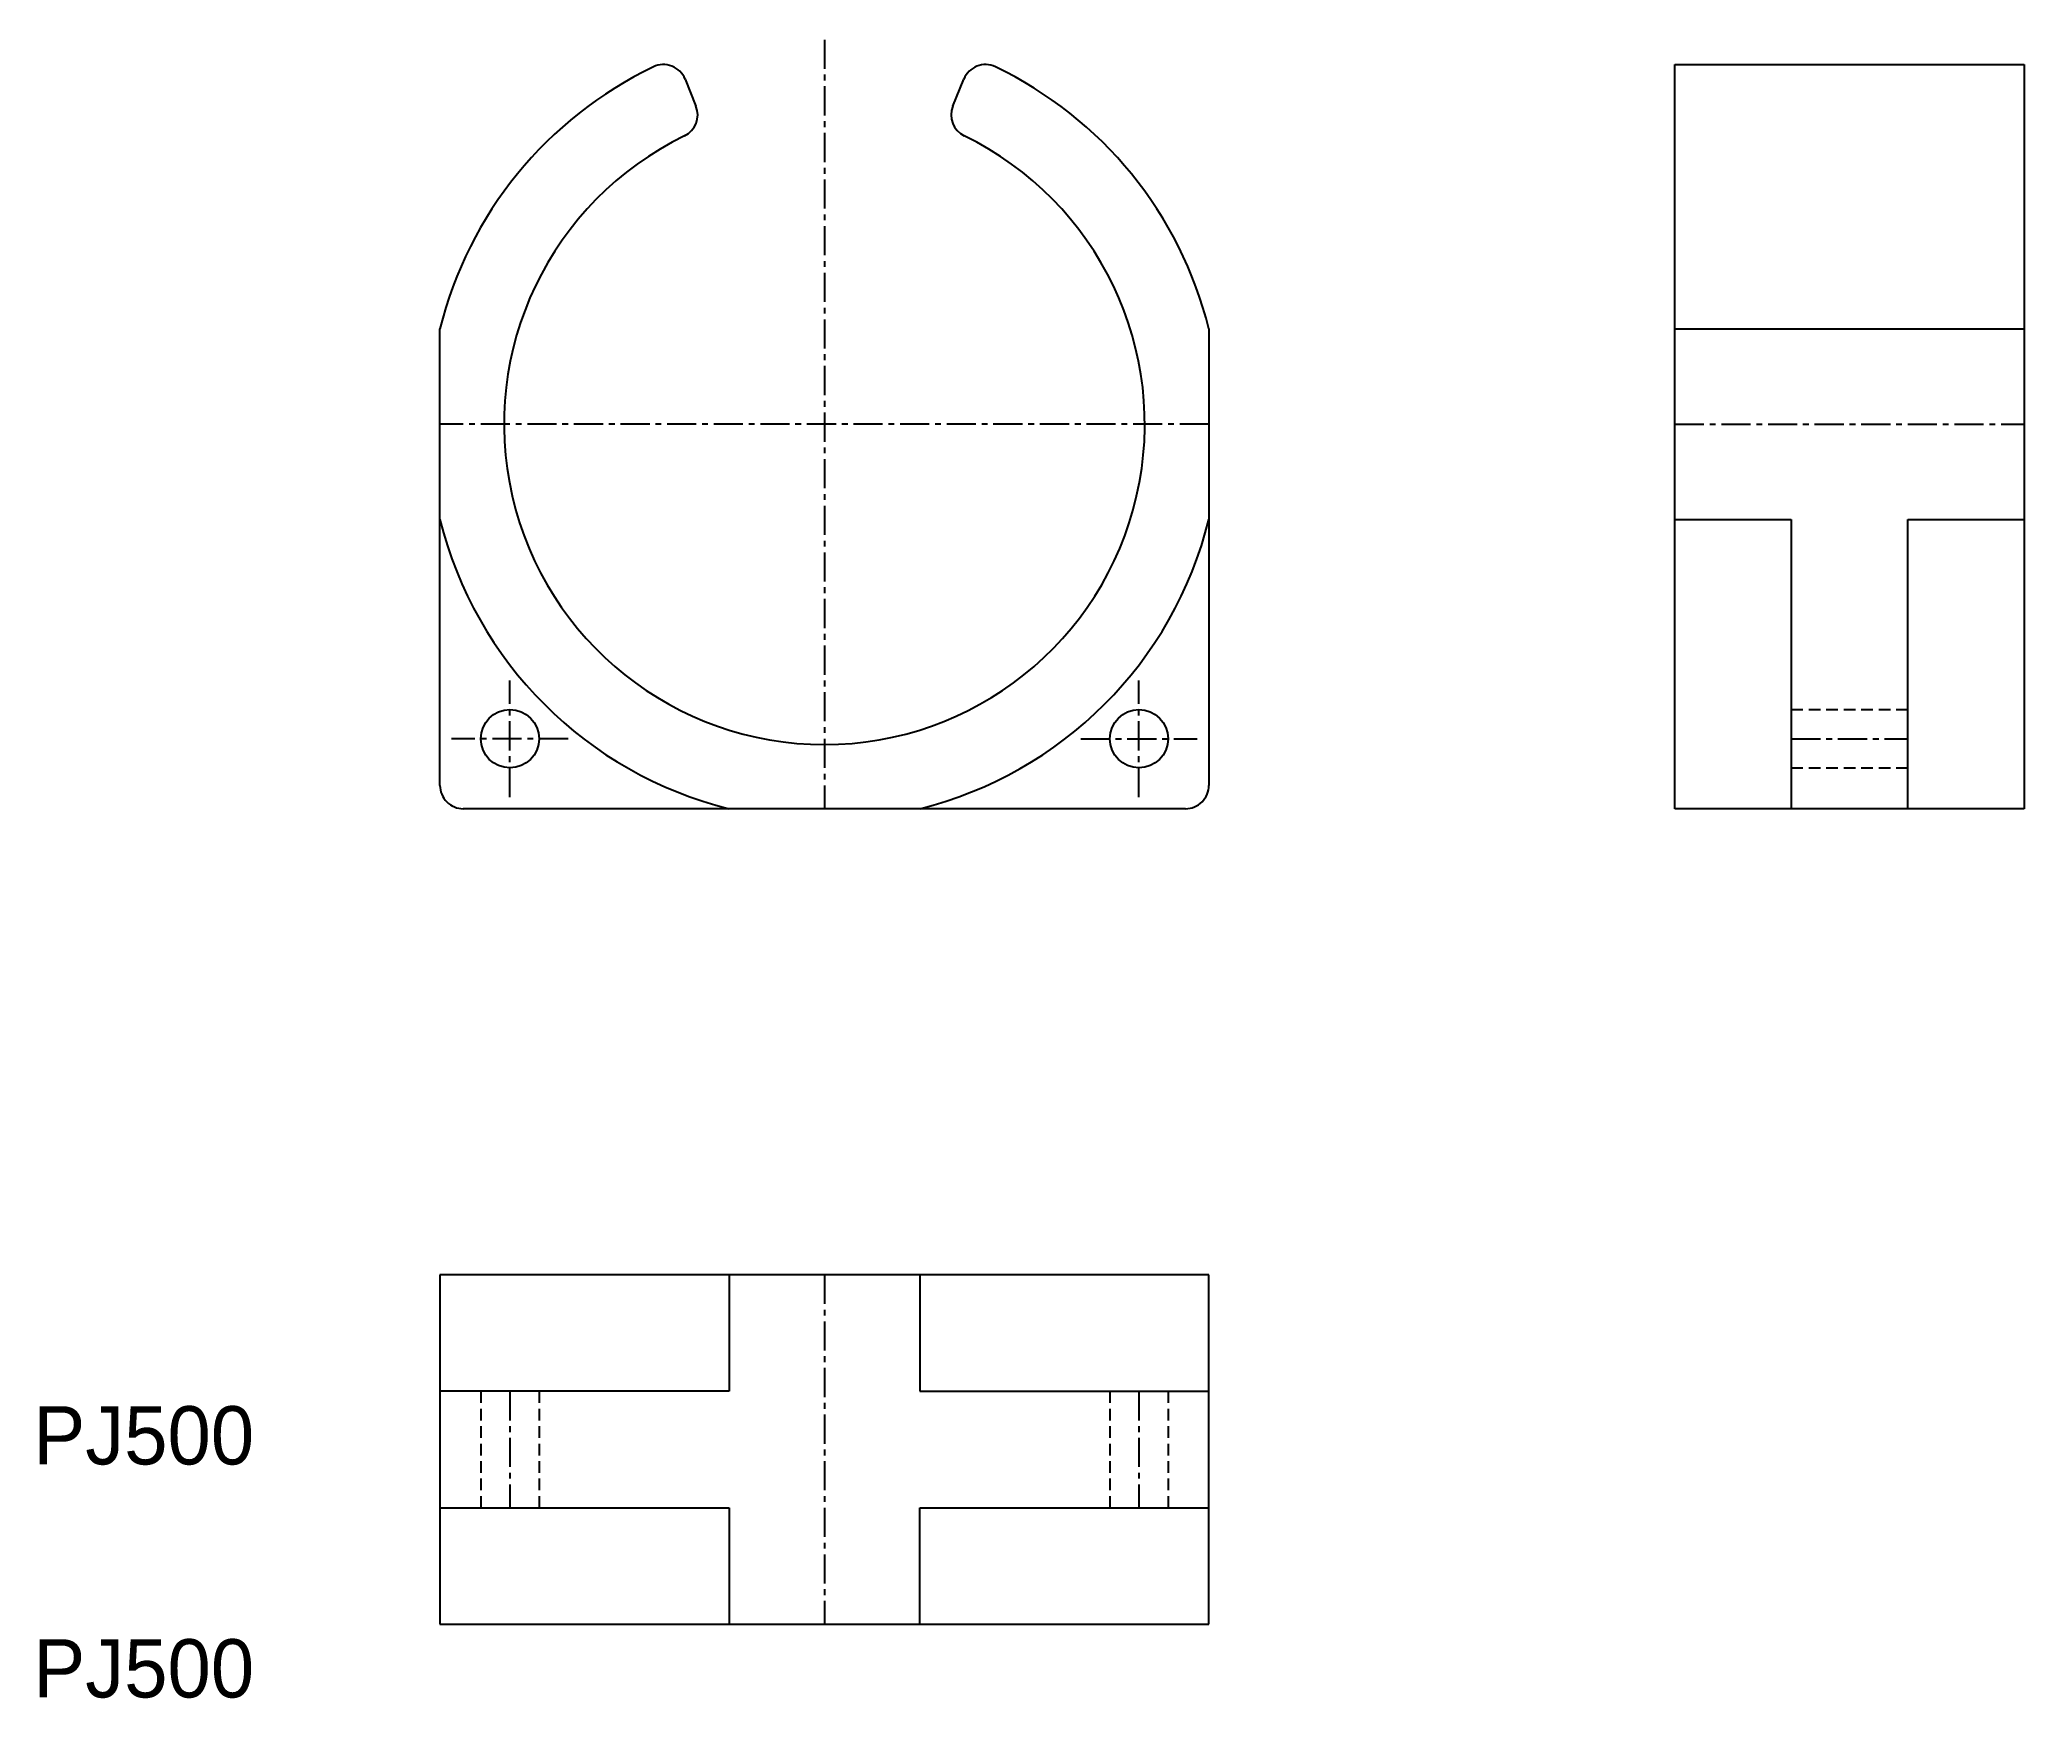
# Model space of a CAD drawing. Extents: x 180.3 to 265.5, y 110 to 181.1.
import ezdxf

# ---------------------------------------------------------------- set-up
doc = ezdxf.new("R2010")
doc.units = 0
for name, pattern in [('CENTER', [2, 1.25, -0.25, 0.25, -0.25]), ('CENTER2', [28.575, 19.05, -3.175, 3.175, -3.175]), ('DASHED', [0.75, 0.5, -0.25])]:
    doc.linetypes.add(name, pattern=pattern)
doc.layers.get('0').update_dxf_attribs({"linetype": 'CONTINUOUS'})
doc.layers.add('CENTER', color=1, linetype='CENTER2')

msp = doc.modelspace()

# ---------------------------------------------------------------- linework, layer by layer
at = {"color": 7, "linetype": 'CONTINUOUS'}
for p, q in [((250.455, 180.073), (265.455, 180.073)), ((250.455, 148.141), (250.455, 180.073)), ((265.455, 180.073), (265.455, 148.141)), ((207.973, 179.447), (208.442, 178.286)), ((219.468, 178.286), (219.937, 179.447)), ((197.455, 149.141), (197.455, 168.734)), ((230.455, 168.734), (230.455, 149.141)), ((250.455, 168.734), (265.455, 168.734)), ((250.455, 160.549), (255.455, 160.549)), ((255.455, 160.549), (255.455, 148.141)), ((260.455, 148.141), (260.455, 160.549)), ((260.455, 160.549), (265.455, 160.549)), ((229.455, 148.141), (198.455, 148.141)), ((265.455, 148.141), (250.455, 148.141)), ((230.455, 128.141), (197.455, 128.141)), ((197.455, 128.141), (197.455, 113.141)), ((209.862, 128.141), (209.862, 123.141)), ((218.048, 128.141), (218.048, 123.141)), ((230.455, 113.141), (230.455, 128.141)), ((209.862, 123.141), (197.455, 123.141)), ((218.048, 123.141), (230.455, 123.141)), ((197.455, 118.141), (209.862, 118.141)), ((209.862, 118.141), (209.862, 113.141)), ((218.048, 113.141), (218.048, 118.141)), ((218.048, 118.141), (230.455, 118.141)), ((197.455, 113.141), (230.455, 113.141))]:
    msp.add_line(p, q, dxfattribs=at)
at = {"color": 3, "linetype": 'DASHED'}
for p, q in [((255.455, 152.391), (260.455, 152.391)), ((255.455, 149.891), (260.455, 149.891)), ((199.205, 123.141), (199.205, 118.141)), ((201.705, 123.141), (201.705, 118.141)), ((226.205, 123.141), (226.205, 118.141)), ((228.705, 123.141), (228.705, 118.141))]:
    msp.add_line(p, q, dxfattribs=at)
at = {"color": 7, "linetype": 'CONTINUOUS'}
for centre in [(200.455, 151.141), (227.455, 151.141)]:
    msp.add_circle(centre, 1.25, dxfattribs=at)
for centre, radius, start, end in [((213.955, 164.641), 17, 115.58333, 166.06944), ((207.046, 179.073), 1, 22.00001, 115.58329), ((220.864, 179.073), 1, 64.41671, 157.99999), ((213.955, 164.641), 17, 13.93057, 64.41667), ((207.515, 177.911), 1, 295.88744, 22.00002), ((220.395, 177.911), 1, 157.99998, 244.11256), ((213.955, 164.641), 13.75, 115.88744, 64.11256), ((213.955, 164.641), 17, 193.93055, 256.06944), ((213.955, 164.641), 17, 283.93055, 346.06944), ((198.455, 149.141), 1, 179.99996, 270.00004), ((229.455, 149.141), 1, 269.99996, 0.00004)]:
    msp.add_arc(centre, radius, start, end, dxfattribs=at)
at = {"layer": 'CENTER', "color": 1, "linetype": 'CENTER'}
for p, q in [((213.955, 181.141), (213.955, 148.141)), ((230.455, 164.641), (197.455, 164.641)), ((250.455, 164.641), (265.455, 164.641)), ((200.455, 148.641), (200.455, 153.641)), ((227.455, 148.641), (227.455, 153.641)), ((202.955, 151.141), (197.955, 151.141)), ((224.955, 151.141), (229.955, 151.141)), ((255.455, 151.141), (260.455, 151.141)), ((213.955, 128.141), (213.955, 113.141)), ((200.455, 123.141), (200.455, 118.141)), ((227.455, 123.141), (227.455, 118.141))]:
    msp.add_line(p, q, dxfattribs=at)

# ---------------------------------------------------------------- texts
at = {"color": 7, "linetype": 'CONTINUOUS'}
for p in [(180, 120), (180, 110)]:
    msp.add_text('PJ500', height=2.5, dxfattribs=at).set_placement(p)

doc.saveas('drawing.dxf')
